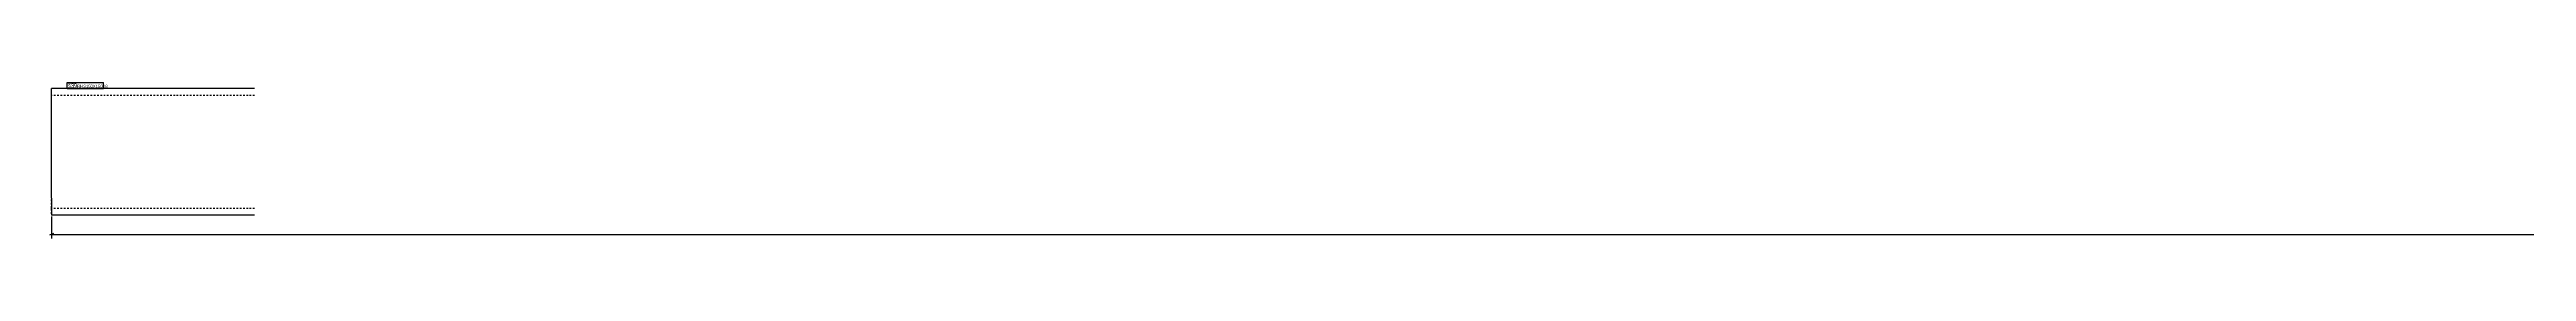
# Model space of a CAD drawing. Header units: millimetres. Extents: x 4 to 5857, y 4 to 236.
# Drawn here: x 4 to 2931, y 4 to 189 of the extents above; entities that cross this region are included whole.
import ezdxf

# ---------------------------------------------------------------- set-up
doc = ezdxf.new("R2010")
doc.units = ezdxf.units.MM
doc.linetypes.add('DXK_LINE_DOT2', pattern=[3.9198, 1.9599, -1.9599])
for name, color, linetype in [('MÅLSÆTNING', 7, 'Continuous'), ('STÅL', 7, 'Continuous'), ('TEKST', 7, 'Continuous')]:
    doc.layers.add(name, color=color, linetype=linetype)
doc.styles.add('Arial Narrow', font='ARIALN.TTF', dxfattribs={"height": 0.2})

msp = doc.modelspace()

# ---------------------------------------------------------------- linework, layer by layer
at = {"layer": 'MÅLSÆTNING', "color": 7, "linetype": 'Continuous'}
for p, q in [((6.8, 30.6), (6.8, 4.5)), ((9, 10.2), (4.5, 8.4)), ((6.8, 9.3), (5854.7, 9.3))]:
    msp.add_line(p, q, dxfattribs=at)
at = {"layer": 'STÅL', "color": 2, "linetype": 'Continuous'}
for p, q in [((246.8, 182.1), (6.8, 182.1)), ((6.8, 162.1), (6.8, 182.1)), ((6.8, 52.1), (6.8, 162.1)), ((6.8, 52.1), (6.8, 32.1)), ((246.8, 32.1), (6.8, 32.1))]:
    msp.add_line(p, q, dxfattribs=at)
at = {"layer": 'STÅL', "color": 7, "linetype": 'DXK_LINE_DOT2'}
for p, q in [((246.8, 174.1), (6.8, 174.1)), ((6.8, 41), (6.8, 52.1)), ((6.8, 40.1), (6.8, 41)), ((246.8, 40.1), (6.8, 40.1)), ((6.8, 33.6), (6.8, 40.1))]:
    msp.add_line(p, q, dxfattribs=at)

# ---------------------------------------------------------------- next in the draw order: wipeouts: each hides what was drawn before it
at = {"color": 0}
msp.add_wipeout([(35.5, 183.1), (35.5, 188.4), (26.3, 188.4), (26.3, 183.1)], dxfattribs=at).dxf.layer = 'TEKST'

# ---------------------------------------------------------------- next in the draw order: wipeouts: each hides what was drawn before it
msp.add_wipeout([(35.5, 183.1), (35.5, 188.4), (26.3, 188.4), (26.3, 183.1)], dxfattribs=at).dxf.layer = 'TEKST'

# ---------------------------------------------------------------- next in the draw order: wipeouts: each hides what was drawn before it
msp.add_wipeout([(67.2, 183.1), (67.2, 186.9), (37.1, 186.9), (37.1, 183.1)], dxfattribs=at).dxf.layer = 'TEKST'

# ---------------------------------------------------------------- next in the draw order: wipeouts: each hides what was drawn before it
msp.add_wipeout([(67.2, 183.1), (67.2, 186.9), (37.1, 186.9), (37.1, 183.1)], dxfattribs=at).dxf.layer = 'TEKST'

# ---------------------------------------------------------------- next in the draw order: linework, layer by layer
at = {"layer": 'TEKST', "color": 7, "linetype": 'Continuous'}
for p, q in [((25.4, 189.3), (68.1, 189.3)), ((25.4, 182.2), (25.4, 189.3)), ((25.4, 182.2), (68.1, 182.2)), ((68.1, 182.2), (68.1, 189.3))]:
    msp.add_line(p, q, dxfattribs=at)

# ---------------------------------------------------------------- next in the draw order: texts
at = {"layer": 'TEKST', "color": 3, "style": 'Arial Narrow'}
for s, height, p in [('s39', 5.01, (26.3, 183.1)), ('RHS150X150X8', 3.579, (37.1, 183.1))]:
    msp.add_text(s, height=height, dxfattribs=at).set_placement(p)

doc.saveas('drawing.dxf')
